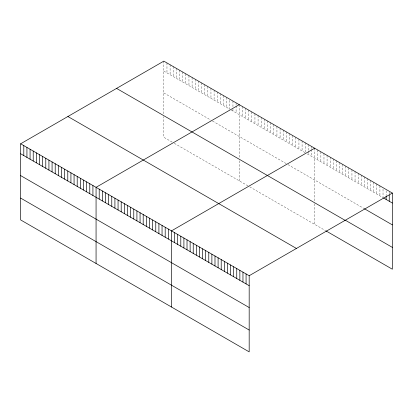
<?xml version="1.0" encoding="UTF-8"?>
<svg xmlns="http://www.w3.org/2000/svg" width="413" height="413" viewBox="0 0 413 413"><rect width="100%" height="100%" fill="white"/><g stroke="black" fill="none" stroke-linecap="round" stroke-linejoin="round"><path stroke-width="0.31" stroke-dasharray="2.06 1.55" d="M163.822 61.129L163.822 114.793M163.822 71.098L229.809 109.197L229.809 99.228M231.378 110.106L305.222 152.738M307.318 153.946L383.027 197.657L383.027 187.688M163.822 92.935L210.955 120.147M212.525 121.055L286.369 163.687M287.944 164.596L363.858 208.426M172.2 142.108L163.822 137.271L163.822 116.647M174.296 143.321L248.662 186.253M249.71 186.862L325.527 230.635M389.242 191.895L389.242 194.389M386.134 190.729L386.134 195.71M379.919 185.891L379.919 195.86M376.811 184.095L376.811 194.069M373.703 182.303L373.703 192.272M370.595 180.507L370.595 190.481M367.487 178.715L367.487 188.684M364.38 176.919L364.38 186.888M361.272 175.122L361.272 185.096M358.164 173.331L358.164 183.3M355.056 171.534L355.056 181.508M351.948 169.743L351.948 179.712M348.84 167.946L348.84 177.92M345.733 166.155L345.733 176.124M342.62 164.359L342.62 174.327M339.512 162.562L339.512 172.536M336.404 160.771L336.404 170.739M333.296 158.974L333.296 168.948M330.188 157.183L330.188 167.151M327.081 155.386L327.081 165.355M323.973 153.59L323.973 163.563M320.865 151.798L320.865 161.767M317.757 150.002L317.757 159.976M314.649 148.21L314.649 201.874M314.649 203.728L314.649 224.352M311.51 146.393L311.51 148.886M311.51 149.511L311.51 156.367M308.366 144.581L308.366 150.812M308.366 151.437L308.366 154.55M305.222 142.769L305.222 152.113M302.084 140.952L302.084 150.926M298.94 139.14L298.94 149.108M295.796 137.322L295.796 147.296M292.657 135.51L292.657 145.479M289.513 133.693L289.513 143.667M286.369 131.881L286.369 141.85M283.23 130.069L283.23 140.038M280.086 128.252L280.086 138.226M276.942 126.44L276.942 136.409M273.798 124.623L273.798 134.597M270.66 122.811L270.66 132.779M267.516 120.999L267.516 130.967M264.372 119.181L264.372 129.155M261.233 117.369L261.233 127.338M258.089 115.552L258.089 125.526M254.945 113.74L254.945 123.709M251.806 111.923L251.806 121.897M248.662 110.111L248.662 120.085M245.518 108.299L245.518 118.268M242.379 106.482L242.379 116.456M239.235 104.67L239.235 158.334M239.235 160.796L239.235 180.811M236.091 102.852L236.091 105.346M236.091 105.971L236.091 112.826M232.953 101.04L232.953 106.647M232.953 109.14L232.953 111.009M226.665 97.411L226.665 107.385M223.526 95.599L223.526 105.568M220.382 93.782L220.382 103.756M217.238 91.97L217.238 101.939M214.099 90.158L214.099 100.127M210.955 88.341L210.955 98.315M207.811 86.529L207.811 96.497M204.672 84.711L204.672 94.685M201.529 82.899L201.529 92.868M198.385 81.082L198.385 91.056M195.246 79.27L195.246 89.239M192.102 77.458L192.102 87.427M188.958 75.641L188.958 85.615M185.819 73.829L185.819 83.798M182.675 72.012L182.675 81.986M179.531 70.2L179.531 80.168M176.392 68.388L176.392 78.356M173.248 66.57L173.248 76.544M170.104 64.758L170.104 74.727M166.966 62.941L166.966 72.915"/><path stroke-width="0.62" d="M20.65 143.786L249.178 275.729L249.178 351.871L20.65 219.933L20.65 143.786L163.822 61.129L392.35 193.067L392.35 269.214L326.048 230.934M239.235 104.67L96.064 187.326L96.064 263.473M314.649 148.21L171.478 230.867L171.478 307.014M249.178 275.729L392.35 193.067M383.543 197.956L392.35 203.041M364.38 208.725L392.35 224.879M345.733 220.459L392.35 247.377M116.574 88.408L345.103 220.346M67.897 116.512L296.426 248.45M20.65 153.76L249.178 285.698M20.65 175.597L249.178 307.535M20.65 198.095L249.178 330.033M389.242 195.013L389.242 201.245M386.134 196.335L386.134 199.453M246.071 273.933L246.071 283.907M242.963 272.141L242.963 282.11M239.855 270.345L239.855 280.313M236.747 268.548L236.747 278.522M233.639 266.757L233.639 276.725M230.531 264.96L230.531 274.934M227.424 263.169L227.424 273.138M224.316 261.372L224.316 271.346M221.208 259.581L221.208 269.55M218.1 257.784L218.1 267.753M214.992 255.988L214.992 265.962M211.884 254.196L211.884 264.165M208.777 252.4L208.777 262.374M205.669 250.608L205.669 260.577M202.561 248.812L202.561 258.781M199.453 247.015L199.453 256.989M196.34 245.224L196.34 255.193M193.232 243.427L193.232 253.401M190.125 241.636L190.125 251.605M187.017 239.839L187.017 249.813M183.909 238.048L183.909 248.017M180.801 236.251L180.801 246.22M177.693 234.455L177.693 244.429M174.585 232.664L174.585 242.632M168.339 229.055L168.339 239.024M165.195 227.238L165.195 237.212M162.051 225.426L162.051 235.395M158.912 223.614L158.912 233.582M155.768 221.796L155.768 231.77M152.624 219.984L152.624 229.953M149.485 218.167L149.485 228.141M146.341 216.355L146.341 226.324M143.197 214.543L143.197 224.512M140.059 212.726L140.059 222.7M136.915 210.914L136.915 220.883M133.771 209.097L133.771 219.071M130.627 207.285L130.627 217.253M127.488 205.468L127.488 215.441M124.344 203.655L124.344 213.624M121.2 201.843L121.2 211.812M118.061 200.026L118.061 210M114.917 198.214L114.917 208.183M111.773 196.397L111.773 206.371M108.634 194.585L108.634 204.554M105.491 192.773L105.491 202.742M102.347 190.956L102.347 200.93M99.208 189.144L99.208 199.112M92.92 185.514L92.92 195.483M89.781 183.702L89.781 193.671M86.637 181.885L86.637 191.859M83.493 180.073L83.493 190.042M80.354 178.256L80.354 188.23M77.21 176.444L77.21 186.413M74.066 174.627L74.066 184.601M70.928 172.815L70.928 182.783M67.784 171.003L67.784 180.971M64.64 169.185L64.64 179.159M61.501 167.373L61.501 177.342M58.357 165.556L58.357 175.53M55.213 163.744L55.213 173.713M52.074 161.932L52.074 171.901M48.93 160.115L48.93 170.089M45.786 158.303L45.786 168.272M42.647 156.486L42.647 166.46M39.503 154.674L39.503 164.642M36.359 152.856L36.359 162.83M33.221 151.044L33.221 161.013M30.077 149.232L30.077 159.201M26.933 147.415L26.933 157.389M23.794 145.603L23.794 155.572"/></g></svg>
